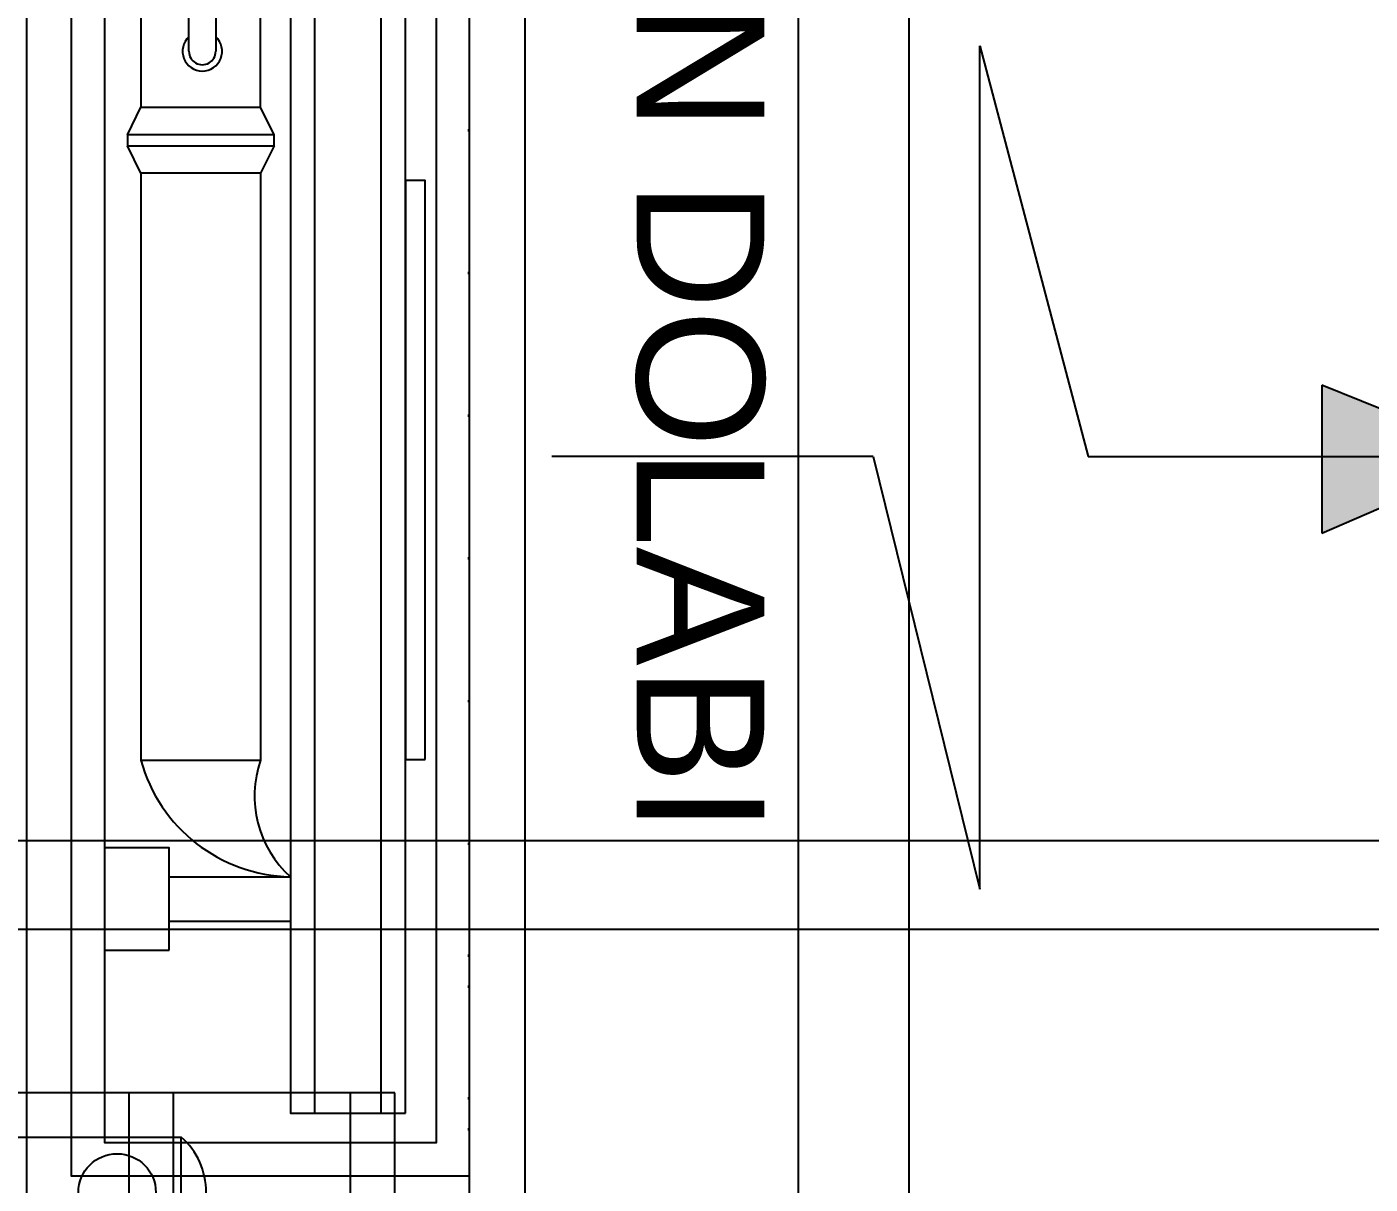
# Model space of a CAD drawing. Header units: inches. Extents: x 21 to 38546, y 13 to 15001.
# Drawn here: x 4621.8 to 4682.4, y 1876.7 to 1929 of the extents above; entities that cross this region are included whole.
import ezdxf
from ezdxf.enums import TextEntityAlignment as Align

# ---------------------------------------------------------------- set-up
doc = ezdxf.new("R2010")
doc.units = ezdxf.units.IN
doc.header["$MEASUREMENT"] = 0
doc.set_wipeout_variables(frame=1)
doc.linetypes.add('DOT', pattern=[6.35, 0, -6.35])
for name, color, linetype in [('K-DONUS', 5, 'Continuous'), ('K-GIDIS', 1, 'Continuous'), ('K-KOLL', 3, 'Continuous'), ('pex_boru_dönüş', 5, 'Continuous'), ('pex_boru_gidiş', 1, 'Continuous'), ('RAST-IST-DÖNÜŞ HATTI', 142, 'Continuous'), ('RAST-IST-KOLLEKTÖR-P', 15, 'Continuous')]:
    doc.layers.add(name, color=color, linetype=linetype)
for name, color, linetype, lineweight in [('Z_MİM_-KM-BEAM-RAY', 8, 'DOT', 25), ('Z_MİM_-KM-FIRE-CABINET', 8, 'Continuous', 25), ('Z_MİM_-KM-TEXT-DETAIL', 8, 'Continuous', 25), ('Z_MİM_-KM-WALL', 8, 'Continuous', 25), ('Z_MİM_-KM-WALL-PLASTER', 8, 'Continuous', 25)]:
    doc.layers.add(name, color=color, linetype=linetype, lineweight=lineweight)
doc.layers.add('Z_MİM_-KM-WIPEOUT', color=8, linetype='Continuous', lineweight=25, plot=False)
doc.styles.add('KAPI PENCERE YAZI 100', font='swiss.ttf', dxfattribs={"width": 0.7, "height": 12.5})

# ---------------------------------------------------------------- blocks, each defined once
blk = doc.blocks.new('*U186')
for p, q in [((596974.523, -18025.155), (596971.289, -18033.106)), ((596977.986, -18033.106), (596974.523, -18025.155)), ((596974.523, -18043.654), (596974.523, -18028.454)), ((596971.289, -18033.106), (596977.986, -18033.106)), ((596955.96, -18048.553), (596974.523, -18043.654)), ((596994.066, -18048.553), (596955.96, -18048.553)), ((596974.523, -18053.372), (596994.066, -18048.553))]:
    blk.add_line(p, q)
blk.add_solid([(596977.986, -18033.106), (596974.523, -18025.155), (596971.289, -18033.106)])
at = {"layer": 'Z_MİM_-KM-TEXT-DETAIL', "color": 7, "style": 'KAPI PENCERE YAZI 100'}
blk.add_text('YANGIN DOLABI', height=5.76, dxfattribs=at).set_placement((596960.27, -18061.17), align=Align.MIDDLE_CENTER)
blk.add_wipeout([(596917.023, -18089.604), (597007.023, -18089.604), (597007.023, -18071.604), (597007.023, -18066.604), (596917.023, -18066.604)]).dxf.layer = 'Z_MİM_-KM-WIPEOUT'
blk.add_line((596974.523, -18053.372), (596974.523, -18067.892))
blk.add_wipeout([(596917.023, -18089.604), (597007.023, -18089.604), (597007.023, -18071.604), (596917.023, -18071.604)]).dxf.layer = 'Z_MİM_-KM-WIPEOUT'
for p, q in [((597004.197, -18075.602), (596946.051, -18075.602)), ((597004.197, -18078.602), (596946.051, -18078.602)), ((596993.51, -18085.179), (596993.51, -18079.702)), ((596995.51, -18085.179), (596995.51, -18079.702)), ((596959.975, -18080.44), (596958.737, -18081.045)), ((596960.482, -18080.44), (596959.975, -18080.44)), ((596959.975, -18080.44), (596959.975, -18087.059)), ((596960.482, -18080.44), (596961.72, -18081.045)), ((596960.482, -18087.059), (596960.482, -18080.44)), ((596958.737, -18081.045), (596953.603, -18081.045)), ((596958.737, -18086.454), (596958.737, -18081.045)), ((596961.72, -18081.045), (596988.244, -18081.045)), ((596961.72, -18081.045), (596961.72, -18086.454)), ((596988.244, -18086.454), (596988.244, -18081.045)), ((596949.58, -18083.074), (596956.206, -18083.074)), ((596956.206, -18084.285), (596949.58, -18084.285)), ((596953.603, -18086.454), (596958.737, -18086.454)), ((596959.975, -18087.059), (596958.737, -18086.454)), ((596961.72, -18086.454), (596960.482, -18087.059)), ((596961.72, -18086.454), (596988.244, -18086.454)), ((596959.975, -18087.059), (596960.482, -18087.059))]:
    blk.add_line(p, q)
for points in [[(596917.023, -18089.604), (597007.023, -18089.604), (597007.023, -18071.604), (596917.023, -18071.604)], [(596918.523, -18088.104), (597005.523, -18088.104), (597005.523, -18073.104), (596918.523, -18073.104)], [(596988.207, -18073.607), (596962.041, -18073.607), (596962.041, -18074.502), (596988.207, -18074.502)], [(597004.197, -18074.502), (596946.051, -18074.502), (596946.051, -18079.702), (597004.197, -18079.702)], [(596996.82, -18085.179), (596992.2, -18085.179), (596992.2, -18088.104), (596996.82, -18088.104)]]:
    blk.add_lwpolyline(points, close=True)
for centre, radius, start, end in [((596986.354, -18079.55), 7.158, 285.30915, 358.78139), ((596989.863, -18076.399), 4.92, 250.78023, 317.83053), ((596956.206, -18083.679), 0.894, 222.66306, 137.33694), ((596956.206, -18083.679), 0.606, 270, 90)]:
    blk.add_arc(centre, radius, start, end)
blk = doc.blocks.new('-KM_Kiriş İzi_ZK')
at = {"layer": 'Z_MİM_-KM-BEAM-RAY'}
for p, q in [((1310, 1110), (1310, 880)), ((1310, 905), (1310, 680))]:
    blk.add_line(p, q, dxfattribs=at)
blk = doc.blocks.new('IS_RAST-IST-KOLLEKTÖR-12P')
at = {"layer": 'RAST-IST-KOLLEKTÖR-P'}
for p, q in [((141, 18.603), (2, 18.603)), ((141, 2), (141, 18.603)), ((143, 18.603), (141, 18.603)), ((143, 0), (143, 18.603))]:
    blk.add_line(p, q, dxfattribs=at)
blk = doc.blocks.new('IS_RAST-IST-KOLLEKTÖR-13P')
at = {"layer": 'RAST-IST-DÖNÜŞ HATTI', "color": 152}
for p in [(16.252, 16.603), (143.35, 11.603)]:
    blk.add_line(p, (143.35, 16.603), dxfattribs=at)
blk.add_circle((140.45, 14.103), 1.75, dxfattribs=at)
blk.add_arc((141.14, 14.103), 3.337, 311.4822, 48.51781, dxfattribs=at)
at = {"layer": 'RAST-IST-KOLLEKTÖR-P'}
for p, q in [((151, 18.603), (2, 18.603)), ((151, 2), (151, 18.603)), ((153, 18.603), (151, 18.603)), ((153, 0), (153, 18.603))]:
    blk.add_line(p, q, dxfattribs=at)
blk = doc.blocks.new('IS_U4806')
at = {"layer": 'RAST-IST-KOLLEKTÖR-P'}
for name in ['IS_RAST-IST-KOLLEKTÖR-12P', 'IS_RAST-IST-KOLLEKTÖR-13P']:
    blk.add_blockref(name, (0, 0), dxfattribs=at)

msp = doc.modelspace()

# ---------------------------------------------------------------- linework, layer by layer
at = {"layer": 'Z_MİM_-KM-WALL'}
msp.add_line((4621.758, 1862.084), (4621.758, 2092.083), dxfattribs=at)

# ---------------------------------------------------------------- block references
at = {"layer": 'Z_MİM_-KM-FIRE-CABINET', "rotation": 270}
msp.add_blockref('*U186', (22713.362, 598884.106), dxfattribs=at)

# ---------------------------------------------------------------- next in the draw order: linework, layer by layer
at = {"layer": 'K-DONUS'}
msp.add_lwpolyline([(4597.884, 1912.231), (4597.884, 1888.231), (4699.884, 1888.231), (4699.884, 1749.231), (6044.884, 1749.231)], dxfattribs=at)
at = {"layer": 'K-GIDIS'}
msp.add_lwpolyline([(4589.884, 1912.231), (4589.884, 1892.231), (4691.884, 1892.231), (4691.884, 1757.231), (6036.884, 1757.231)], dxfattribs=at)
at = {"layer": 'pex_boru_dönüş'}
msp.add_lwpolyline([(4585.784, 1876.331), (4585.784, 1783.231), (4661.623, 1783.231), (4661.623, 1934.231)], dxfattribs=at)
at = {"layer": 'pex_boru_gidiş'}
msp.add_lwpolyline([(4590.784, 1869.331), (4590.784, 1788.231), (4656.623, 1788.231), (4656.623, 1934.231)], dxfattribs=at)
at = {"layer": 'Z_MİM_-KM-WALL'}
msp.add_line((4641.758, 1862.084), (4641.758, 2092.083), dxfattribs=at)
at = {"layer": 'Z_MİM_-KM-WALL-PLASTER'}
msp.add_lwpolyline([(6814.258, 1859.584), (5339.258, 1859.583), (5339.258, 1944.584), (5359.257, 1944.582), (5359.257, 1879.583), (5569.257, 1879.583), (5569.257, 2559.61), (5444.256, 2559.61), (5444.256, 2089.583), (5284.258, 2089.583), (5284.257, 2554.583), (4699.257, 2554.583), (4699.257, 2089.583), (4644.258, 2089.583), (4644.258, 1859.583), (3041.758, 1859.583)], dxfattribs=at)

# ---------------------------------------------------------------- next in the draw order: block references
at = {"layer": 'K-KOLL'}
msp.add_blockref('IS_U4806', (4485.384, 1862.231), dxfattribs=at)
at = {"layer": 'Z_MİM_-KM-BEAM-RAY'}
msp.add_blockref('-KM_Kiriş İzi_ZK', (3331.714, 982.083), dxfattribs=at)

doc.saveas('drawing.dxf')
